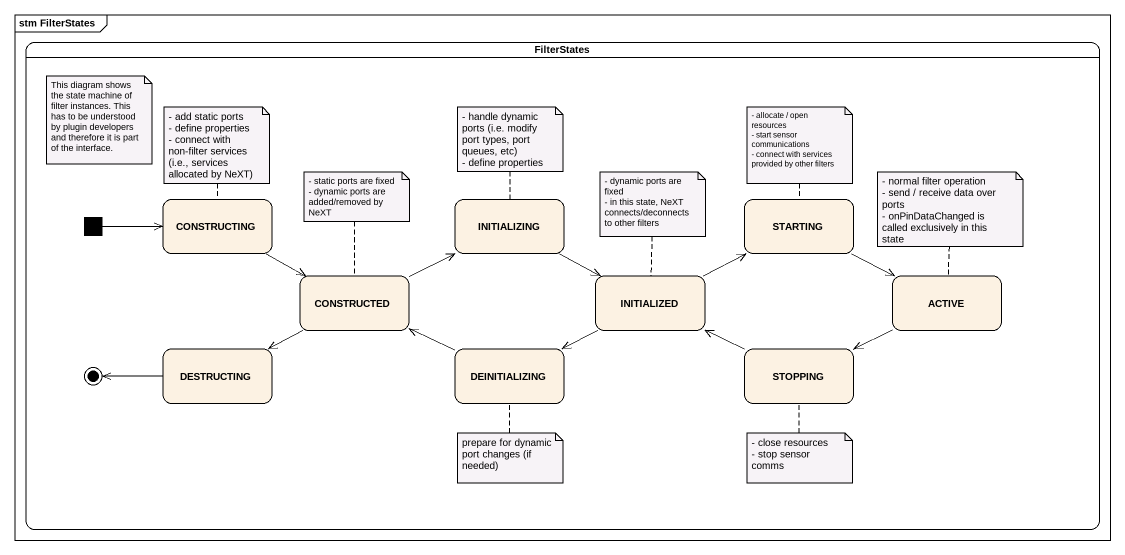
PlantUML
@startuml
mainframe stm FilterStates
hide empty description
state FilterStates {
  state fork1 <<fork>>
  state CONSTRUCTING
  state INITIALIZING
  state STARTING
  state CONSTRUCTED
  state INITIALIZED
  state ACTIVE
  state DESTRUCTING
  state DEINITIALIZING
  state STOPPING
  DESTRUCTING -left-> [*]
}
fork1 -right-> CONSTRUCTING
CONSTRUCTING -right-> CONSTRUCTED
INITIALIZING -right-> INITIALIZED
STARTING -right-> ACTIVE
CONSTRUCTED -right-> INITIALIZING
CONSTRUCTED -left-> DESTRUCTING
INITIALIZED -right-> STARTING
INITIALIZED -left-> DEINITIALIZING
ACTIVE -left-> STOPPING
DEINITIALIZING -left-> CONSTRUCTED
STOPPING -left-> INITIALIZED
note as N1
  This diagram shows the state machine of filter instances. This has to be understood by plugin developers and therefore it is part of the interface.
end note
note top of CONSTRUCTING
  - add static ports
  - define properties
  - connect with non-filter services (i.e., services allocated by NeXT)
end note
note top of INITIALIZING
  - handle dynamic ports (i.e. modify port types, port queues, etc)
  - define properties
end note
note top of STARTING
  - allocate / open resources
  - start sensor communications
  - connect with services provided by other filters
end note
note top of CONSTRUCTED
  - static ports are fixed
  - dynamic ports are added/removed by NeXT
end note
note top of INITIALIZED
  - dynamic ports are fixed
  - in this state, NeXT connects/deconnects to other filters
end note
note top of ACTIVE
  - normal filter operation
  - send / receive data over ports
  - onPinDataChanged is called exclusively in this state
end note
note bottom of DEINITIALIZING : prepare for dynamic port changes (if needed)
note bottom of STOPPING
  - close resources
  - stop sensor
  comms
end note
@enduml
